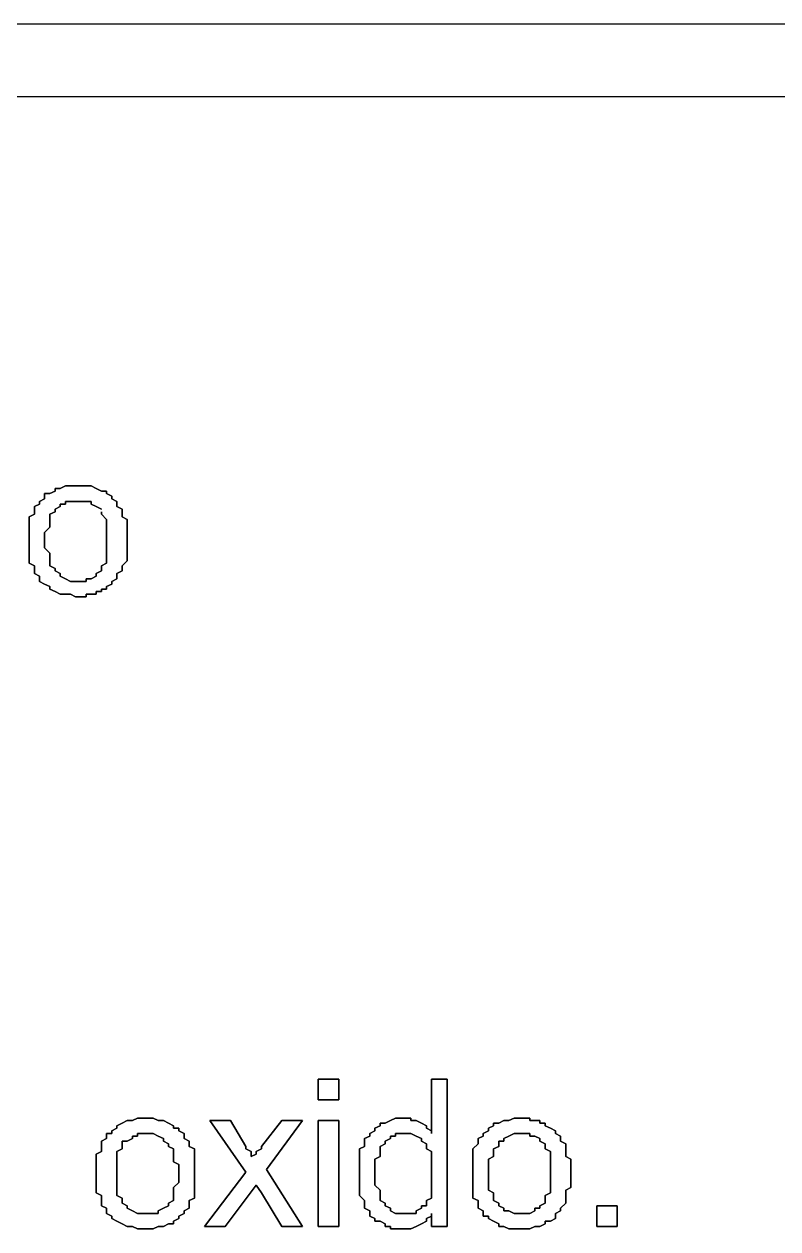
# Model space of a CAD drawing. Header units: metres. Extents: x 2.9 to 42.8, y 1.7 to 28.7.
# Drawn here: x 40.15 to 40.665, y 26.876 to 27.7 of the extents above; entities that cross this region are included whole.
import ezdxf

# ---------------------------------------------------------------- set-up
doc = ezdxf.new("R2010")
doc.units = ezdxf.units.M
doc.layers.add('GRIS', color=8, linetype='Continuous')
doc.layers.add('NEGRO', color=7, linetype='Continuous')

msp = doc.modelspace()

# ---------------------------------------------------------------- linework, layer by layer
at = {"layer": 'GRIS', "lineweight": -3}
for points in [[(40.1708, 27.3808), (40.1673, 27.3791), (40.1708, 27.3808)], [(40.1743, 27.3826), (40.1708, 27.3826), (40.1743, 27.3826)], [(40.1708, 27.3826), (40.1708, 27.3808), (40.1708, 27.3826)], [(40.1779, 27.3844), (40.1743, 27.3826), (40.1779, 27.3844)], [(40.1814, 27.3844), (40.1779, 27.3844), (40.1814, 27.3844)], [(40.1849, 27.3844), (40.1814, 27.3844), (40.1849, 27.3844)], [(40.1884, 27.3844), (40.1849, 27.3844), (40.1884, 27.3844)], [(40.192, 27.3844), (40.1884, 27.3844), (40.192, 27.3844)], [(40.1955, 27.3844), (40.192, 27.3844), (40.1955, 27.3844)], [(40.199, 27.3826), (40.1955, 27.3844), (40.199, 27.3826)], [(40.2026, 27.3808), (40.199, 27.3826), (40.2026, 27.3808)], [(40.2061, 27.3808), (40.2026, 27.3808), (40.2061, 27.3808)], [(40.2061, 27.3791), (40.2061, 27.3808), (40.2061, 27.3791)], [(40.1602, 27.372), (40.1567, 27.3703), (40.1602, 27.372)], [(40.1637, 27.3756), (40.1602, 27.3738), (40.1637, 27.3756)], [(40.1602, 27.3738), (40.1602, 27.372), (40.1602, 27.3738)], [(40.1673, 27.3791), (40.1637, 27.3791), (40.1673, 27.3791)], [(40.1637, 27.3791), (40.1637, 27.3773), (40.1637, 27.3791)], [(40.1637, 27.3773), (40.1637, 27.3756), (40.1637, 27.3773)], [(40.1743, 27.3703), (40.1743, 27.372), (40.1743, 27.3703)], [(40.1743, 27.372), (40.1779, 27.372), (40.1743, 27.372)], [(40.1779, 27.372), (40.1779, 27.3738), (40.1779, 27.372)], [(40.1779, 27.3738), (40.1814, 27.3738), (40.1779, 27.3738)], [(40.1814, 27.3738), (40.1849, 27.3738), (40.1814, 27.3738)], [(40.1849, 27.3738), (40.1884, 27.3738), (40.1849, 27.3738)], [(40.1884, 27.3738), (40.192, 27.3738), (40.1884, 27.3738)], [(40.192, 27.3738), (40.1955, 27.3738), (40.192, 27.3738)], [(40.1955, 27.3738), (40.1955, 27.372), (40.1955, 27.3738)], [(40.1955, 27.372), (40.199, 27.3703), (40.1955, 27.372)], [(40.2096, 27.3773), (40.2061, 27.3791), (40.2096, 27.3773)], [(40.2096, 27.3756), (40.2096, 27.3773), (40.2096, 27.3756)], [(40.2131, 27.3738), (40.2096, 27.3756), (40.2131, 27.3738)], [(40.2131, 27.372), (40.2131, 27.3738), (40.2131, 27.372)], [(40.2131, 27.3703), (40.2131, 27.372), (40.2131, 27.3703)], [(40.1567, 27.365), (40.1532, 27.3632), (40.1567, 27.365)], [(40.1567, 27.3703), (40.1567, 27.3685), (40.1567, 27.3703)], [(40.1567, 27.3685), (40.1567, 27.3667), (40.1567, 27.3685)], [(40.1567, 27.3667), (40.1567, 27.365), (40.1567, 27.3667)], [(40.1673, 27.365), (40.1708, 27.3667), (40.1673, 27.365)], [(40.1673, 27.3632), (40.1673, 27.365), (40.1673, 27.3632)], [(40.1708, 27.3685), (40.1743, 27.3703), (40.1708, 27.3685)], [(40.1708, 27.3667), (40.1708, 27.3685), (40.1708, 27.3667)], [(40.199, 27.3703), (40.2026, 27.3685), (40.199, 27.3703)], [(40.2026, 27.3667), (40.2026, 27.365), (40.2026, 27.3667)], [(40.2026, 27.365), (40.2061, 27.3614), (40.2026, 27.365)], [(40.2167, 27.3685), (40.2131, 27.3703), (40.2167, 27.3685)], [(40.2167, 27.3667), (40.2167, 27.3685), (40.2167, 27.3667)], [(40.2167, 27.3632), (40.2167, 27.3667), (40.2167, 27.3632)], [(40.1532, 27.3632), (40.1532, 27.3597), (40.1532, 27.3632)], [(40.1532, 27.3597), (40.1532, 27.3579), (40.1532, 27.3597)], [(40.1532, 27.3579), (40.1532, 27.3544), (40.1532, 27.3579)], [(40.1637, 27.3526), (40.1673, 27.3562), (40.1637, 27.3526)], [(40.1673, 27.3614), (40.1673, 27.3632), (40.1673, 27.3614)], [(40.1673, 27.3579), (40.1673, 27.3614), (40.1673, 27.3579)], [(40.1673, 27.3562), (40.1673, 27.3579), (40.1673, 27.3562)], [(40.2061, 27.3614), (40.2061, 27.3597), (40.2061, 27.3614)], [(40.2061, 27.3597), (40.2061, 27.3579), (40.2061, 27.3597)], [(40.2061, 27.3579), (40.2061, 27.3562), (40.2061, 27.3579)], [(40.2061, 27.3562), (40.2061, 27.3526), (40.2061, 27.3562)], [(40.2202, 27.3614), (40.2167, 27.3632), (40.2202, 27.3614)], [(40.2202, 27.3597), (40.2202, 27.3614), (40.2202, 27.3597)], [(40.2202, 27.3562), (40.2202, 27.3597), (40.2202, 27.3562)], [(40.2202, 27.3544), (40.2202, 27.3562), (40.2202, 27.3544)], [(40.1532, 27.3544), (40.1532, 27.3526), (40.1532, 27.3544)], [(40.1532, 27.3526), (40.1532, 27.3491), (40.1532, 27.3526)], [(40.1532, 27.3491), (40.1532, 27.3473), (40.1532, 27.3491)], [(40.1532, 27.3473), (40.1532, 27.3438), (40.1532, 27.3473)], [(40.1637, 27.3509), (40.1637, 27.3526), (40.1637, 27.3509)], [(40.1637, 27.3473), (40.1637, 27.3509), (40.1637, 27.3473)], [(40.1637, 27.3438), (40.1637, 27.3473), (40.1637, 27.3438)], [(40.2061, 27.3526), (40.2061, 27.3509), (40.2061, 27.3526)], [(40.2061, 27.3509), (40.2061, 27.3473), (40.2061, 27.3509)], [(40.2061, 27.3473), (40.2061, 27.3456), (40.2061, 27.3473)], [(40.2202, 27.3526), (40.2202, 27.3544), (40.2202, 27.3526)], [(40.2202, 27.3491), (40.2202, 27.3526), (40.2202, 27.3491)], [(40.2202, 27.3473), (40.2202, 27.3491), (40.2202, 27.3473)], [(40.2202, 27.3456), (40.2202, 27.3473), (40.2202, 27.3456)], [(40.1532, 27.3438), (40.1532, 27.342), (40.1532, 27.3438)], [(40.1532, 27.342), (40.1532, 27.3385), (40.1532, 27.342)], [(40.1637, 27.342), (40.1637, 27.3438), (40.1637, 27.342)], [(40.1673, 27.3385), (40.1637, 27.342), (40.1673, 27.3385)], [(40.2061, 27.3456), (40.2061, 27.3438), (40.2061, 27.3456)], [(40.2061, 27.3438), (40.2061, 27.3403), (40.2061, 27.3438)], [(40.2061, 27.3403), (40.2061, 27.3385), (40.2061, 27.3403)], [(40.2202, 27.342), (40.2202, 27.3456), (40.2202, 27.342)], [(40.2202, 27.3403), (40.2202, 27.342), (40.2202, 27.3403)], [(40.2202, 27.3368), (40.2202, 27.3403), (40.2202, 27.3368)], [(40.1532, 27.3385), (40.1532, 27.3368), (40.1532, 27.3385)], [(40.1532, 27.3368), (40.1532, 27.335), (40.1532, 27.3368)], [(40.1532, 27.335), (40.1532, 27.3315), (40.1532, 27.335)], [(40.1532, 27.3315), (40.1567, 27.3297), (40.1532, 27.3315)], [(40.1673, 27.3368), (40.1673, 27.3385), (40.1673, 27.3368)], [(40.1673, 27.3332), (40.1673, 27.3368), (40.1673, 27.3332)], [(40.1673, 27.3315), (40.1673, 27.3332), (40.1673, 27.3315)], [(40.1673, 27.3297), (40.1673, 27.3315), (40.1673, 27.3297)], [(40.2061, 27.3315), (40.2026, 27.3297), (40.2061, 27.3315)], [(40.2061, 27.3385), (40.2061, 27.335), (40.2061, 27.3385)], [(40.2061, 27.335), (40.2061, 27.3332), (40.2061, 27.335)], [(40.2061, 27.3332), (40.2061, 27.3315), (40.2061, 27.3332)], [(40.2167, 27.3297), (40.2202, 27.3332), (40.2167, 27.3297)], [(40.2202, 27.335), (40.2202, 27.3368), (40.2202, 27.335)], [(40.2202, 27.3332), (40.2202, 27.335), (40.2202, 27.3332)], [(40.1567, 27.3297), (40.1567, 27.3279), (40.1567, 27.3297)], [(40.1567, 27.3279), (40.1567, 27.3262), (40.1567, 27.3279)], [(40.1567, 27.3262), (40.1567, 27.3244), (40.1567, 27.3262)], [(40.1567, 27.3244), (40.1602, 27.3226), (40.1567, 27.3244)], [(40.1602, 27.3226), (40.1602, 27.3209), (40.1602, 27.3226)], [(40.1708, 27.3279), (40.1673, 27.3297), (40.1708, 27.3279)], [(40.1708, 27.3262), (40.1708, 27.3279), (40.1708, 27.3262)], [(40.1743, 27.3244), (40.1708, 27.3262), (40.1743, 27.3244)], [(40.1743, 27.3226), (40.1743, 27.3244), (40.1743, 27.3226)], [(40.1779, 27.3209), (40.1743, 27.3226), (40.1779, 27.3209)], [(40.199, 27.3226), (40.1955, 27.3209), (40.199, 27.3226)], [(40.2026, 27.3262), (40.199, 27.3244), (40.2026, 27.3262)], [(40.199, 27.3244), (40.199, 27.3226), (40.199, 27.3244)], [(40.2026, 27.3297), (40.2026, 27.3279), (40.2026, 27.3297)], [(40.2026, 27.3279), (40.2026, 27.3262), (40.2026, 27.3279)], [(40.2131, 27.3244), (40.2167, 27.3262), (40.2131, 27.3244)], [(40.2131, 27.3226), (40.2131, 27.3244), (40.2131, 27.3226)], [(40.2131, 27.3209), (40.2131, 27.3226), (40.2131, 27.3209)], [(40.2167, 27.3279), (40.2167, 27.3297), (40.2167, 27.3279)], [(40.2167, 27.3262), (40.2167, 27.3279), (40.2167, 27.3262)], [(40.1602, 27.3209), (40.1602, 27.3191), (40.1602, 27.3209)], [(40.1602, 27.3191), (40.1637, 27.3173), (40.1602, 27.3191)], [(40.1637, 27.3173), (40.1673, 27.3156), (40.1637, 27.3173)], [(40.1673, 27.3156), (40.1673, 27.3138), (40.1673, 27.3156)], [(40.1814, 27.3191), (40.1779, 27.3209), (40.1814, 27.3191)], [(40.1849, 27.3191), (40.1814, 27.3191), (40.1849, 27.3191)], [(40.1884, 27.3191), (40.1849, 27.3191), (40.1884, 27.3191)], [(40.192, 27.3191), (40.1884, 27.3191), (40.192, 27.3191)], [(40.1955, 27.3209), (40.192, 27.3209), (40.1955, 27.3209)], [(40.192, 27.3209), (40.192, 27.3191), (40.192, 27.3209)], [(40.2061, 27.3156), (40.2096, 27.3173), (40.2061, 27.3156)], [(40.2061, 27.3138), (40.2061, 27.3156), (40.2061, 27.3138)], [(40.2096, 27.3191), (40.2131, 27.3209), (40.2096, 27.3191)], [(40.2096, 27.3173), (40.2096, 27.3191), (40.2096, 27.3173)], [(40.1673, 27.3138), (40.1708, 27.3121), (40.1673, 27.3138)], [(40.1708, 27.3121), (40.1743, 27.3103), (40.1708, 27.3121)], [(40.1743, 27.3103), (40.1779, 27.3103), (40.1743, 27.3103)], [(40.1779, 27.3103), (40.1814, 27.3103), (40.1779, 27.3103)], [(40.1814, 27.3103), (40.1849, 27.3085), (40.1814, 27.3103)], [(40.1849, 27.3085), (40.1884, 27.3085), (40.1849, 27.3085)], [(40.1884, 27.3085), (40.192, 27.3085), (40.1884, 27.3085)], [(40.192, 27.3085), (40.192, 27.3103), (40.192, 27.3085)], [(40.192, 27.3103), (40.1955, 27.3103), (40.192, 27.3103)], [(40.1955, 27.3103), (40.199, 27.3103), (40.1955, 27.3103)], [(40.199, 27.3103), (40.199, 27.3121), (40.199, 27.3103)], [(40.199, 27.3121), (40.2026, 27.3121), (40.199, 27.3121)], [(40.2026, 27.3121), (40.2026, 27.3138), (40.2026, 27.3121)], [(40.2026, 27.3138), (40.2061, 27.3138), (40.2026, 27.3138)], [(40.3648, 26.9787), (40.3507, 26.9787), (40.3648, 26.9787)], [(40.3507, 26.9787), (40.3507, 26.9646), (40.3507, 26.9787)], [(40.3648, 26.9646), (40.3648, 26.9787), (40.3648, 26.9646)], [(40.4389, 26.9787), (40.4283, 26.9787), (40.4389, 26.9787)], [(40.4283, 26.9787), (40.4283, 26.9416), (40.4283, 26.9787)], [(40.4389, 26.8781), (40.4389, 26.9787), (40.4389, 26.8781)], [(40.3507, 26.9646), (40.3648, 26.9646), (40.3507, 26.9646)], [(40.2273, 26.9522), (40.2237, 26.9505), (40.2273, 26.9522)], [(40.2308, 26.9522), (40.2273, 26.9522), (40.2308, 26.9522)], [(40.2343, 26.9522), (40.2308, 26.9522), (40.2343, 26.9522)], [(40.2378, 26.9522), (40.2343, 26.9522), (40.2378, 26.9522)], [(40.2414, 26.9505), (40.2378, 26.9522), (40.2414, 26.9505)], [(40.4036, 26.9522), (40.4001, 26.9505), (40.4036, 26.9522)], [(40.4072, 26.9522), (40.4036, 26.9522), (40.4072, 26.9522)], [(40.4107, 26.9522), (40.4072, 26.9522), (40.4107, 26.9522)], [(40.4142, 26.9522), (40.4107, 26.9522), (40.4142, 26.9522)], [(40.4142, 26.9505), (40.4142, 26.9522), (40.4142, 26.9505)], [(40.4848, 26.9522), (40.4812, 26.9505), (40.4848, 26.9522)], [(40.4883, 26.9522), (40.4848, 26.9522), (40.4883, 26.9522)], [(40.4918, 26.9522), (40.4883, 26.9522), (40.4918, 26.9522)], [(40.4954, 26.9522), (40.4918, 26.9522), (40.4954, 26.9522)], [(40.4954, 26.9505), (40.4954, 26.9522), (40.4954, 26.9505)], [(40.2131, 26.9452), (40.2096, 26.9434), (40.2131, 26.9452)], [(40.2096, 26.9434), (40.2096, 26.9416), (40.2096, 26.9434)], [(40.2167, 26.9487), (40.2131, 26.9469), (40.2167, 26.9487)], [(40.2131, 26.9469), (40.2131, 26.9452), (40.2131, 26.9469)], [(40.2202, 26.9505), (40.2167, 26.9487), (40.2202, 26.9505)], [(40.2237, 26.9505), (40.2202, 26.9505), (40.2237, 26.9505)], [(40.2449, 26.9505), (40.2414, 26.9505), (40.2449, 26.9505)], [(40.2484, 26.9487), (40.2449, 26.9505), (40.2484, 26.9487)], [(40.2519, 26.9469), (40.2484, 26.9487), (40.2519, 26.9469)], [(40.2519, 26.9452), (40.2519, 26.9469), (40.2519, 26.9452)], [(40.2555, 26.9452), (40.2519, 26.9452), (40.2555, 26.9452)], [(40.2555, 26.9434), (40.2555, 26.9452), (40.2555, 26.9434)], [(40.259, 26.9416), (40.2555, 26.9434), (40.259, 26.9416)], [(40.2907, 26.9505), (40.2766, 26.9505), (40.2907, 26.9505)], [(40.2766, 26.9505), (40.3013, 26.9152), (40.2766, 26.9505)], [(40.3013, 26.9328), (40.2907, 26.9505), (40.3013, 26.9328)], [(40.326, 26.9505), (40.3119, 26.9328), (40.326, 26.9505)], [(40.3154, 26.9169), (40.3401, 26.9505), (40.3154, 26.9169)], [(40.3401, 26.9505), (40.326, 26.9505), (40.3401, 26.9505)], [(40.3648, 26.9505), (40.3507, 26.9505), (40.3648, 26.9505)], [(40.3507, 26.9505), (40.3507, 26.8781), (40.3507, 26.9505)], [(40.3648, 26.8781), (40.3648, 26.9505), (40.3648, 26.8781)], [(40.3895, 26.9434), (40.386, 26.9416), (40.3895, 26.9434)], [(40.3931, 26.9469), (40.3895, 26.9452), (40.3931, 26.9469)], [(40.3895, 26.9452), (40.3895, 26.9434), (40.3895, 26.9452)], [(40.3966, 26.9487), (40.3931, 26.9487), (40.3966, 26.9487)], [(40.3931, 26.9487), (40.3931, 26.9469), (40.3931, 26.9487)], [(40.4001, 26.9505), (40.3966, 26.9487), (40.4001, 26.9505)], [(40.4178, 26.9505), (40.4142, 26.9505), (40.4178, 26.9505)], [(40.4213, 26.9487), (40.4178, 26.9505), (40.4213, 26.9487)], [(40.4248, 26.9469), (40.4213, 26.9487), (40.4248, 26.9469)], [(40.4248, 26.9452), (40.4248, 26.9469), (40.4248, 26.9452)], [(40.4283, 26.9434), (40.4248, 26.9452), (40.4283, 26.9434)], [(40.4283, 26.9416), (40.4283, 26.9434), (40.4283, 26.9416)], [(40.4671, 26.9434), (40.4636, 26.9416), (40.4671, 26.9434)], [(40.4707, 26.9469), (40.4671, 26.9452), (40.4707, 26.9469)], [(40.4671, 26.9452), (40.4671, 26.9434), (40.4671, 26.9452)], [(40.4742, 26.9487), (40.4707, 26.9487), (40.4742, 26.9487)], [(40.4707, 26.9487), (40.4707, 26.9469), (40.4707, 26.9487)], [(40.4777, 26.9505), (40.4742, 26.9487), (40.4777, 26.9505)], [(40.4812, 26.9505), (40.4777, 26.9505), (40.4812, 26.9505)], [(40.4989, 26.9505), (40.4954, 26.9505), (40.4989, 26.9505)], [(40.5024, 26.9505), (40.4989, 26.9505), (40.5024, 26.9505)], [(40.5024, 26.9487), (40.5024, 26.9505), (40.5024, 26.9487)], [(40.5059, 26.9487), (40.5024, 26.9487), (40.5059, 26.9487)], [(40.5059, 26.9469), (40.5059, 26.9487), (40.5059, 26.9469)], [(40.5095, 26.9452), (40.5059, 26.9469), (40.5095, 26.9452)], [(40.513, 26.9434), (40.5095, 26.9452), (40.513, 26.9434)], [(40.513, 26.9416), (40.513, 26.9434), (40.513, 26.9416)], [(40.2061, 26.9381), (40.2026, 26.9363), (40.2061, 26.9381)], [(40.2026, 26.9363), (40.2026, 26.9346), (40.2026, 26.9363)], [(40.2096, 26.9416), (40.2061, 26.9416), (40.2096, 26.9416)], [(40.2061, 26.9416), (40.2061, 26.9399), (40.2061, 26.9416)], [(40.2061, 26.9399), (40.2061, 26.9381), (40.2061, 26.9399)], [(40.2167, 26.9346), (40.2167, 26.9363), (40.2167, 26.9346)], [(40.2167, 26.9363), (40.2202, 26.9363), (40.2167, 26.9363)], [(40.2202, 26.9363), (40.2237, 26.9381), (40.2202, 26.9363)], [(40.2237, 26.9381), (40.2237, 26.9399), (40.2237, 26.9381)], [(40.2237, 26.9399), (40.2273, 26.9399), (40.2237, 26.9399)], [(40.2273, 26.9399), (40.2273, 26.9416), (40.2273, 26.9399)], [(40.2273, 26.9416), (40.2308, 26.9416), (40.2273, 26.9416)], [(40.2308, 26.9416), (40.2343, 26.9416), (40.2308, 26.9416)], [(40.2343, 26.9416), (40.2378, 26.9416), (40.2343, 26.9416)], [(40.2378, 26.9416), (40.2414, 26.9399), (40.2378, 26.9416)], [(40.2414, 26.9399), (40.2449, 26.9381), (40.2414, 26.9399)], [(40.2449, 26.9381), (40.2449, 26.9363), (40.2449, 26.9381)], [(40.2449, 26.9363), (40.2484, 26.9346), (40.2449, 26.9363)], [(40.259, 26.9399), (40.259, 26.9416), (40.259, 26.9399)], [(40.259, 26.9381), (40.259, 26.9399), (40.259, 26.9381)], [(40.2625, 26.9363), (40.259, 26.9381), (40.2625, 26.9363)], [(40.2625, 26.9346), (40.2625, 26.9363), (40.2625, 26.9346)], [(40.386, 26.9399), (40.3825, 26.9381), (40.386, 26.9399)], [(40.3825, 26.9381), (40.3825, 26.9363), (40.3825, 26.9381)], [(40.3825, 26.9363), (40.3825, 26.9346), (40.3825, 26.9363)], [(40.386, 26.9416), (40.386, 26.9399), (40.386, 26.9416)], [(40.3966, 26.9363), (40.4001, 26.9381), (40.3966, 26.9363)], [(40.3966, 26.9346), (40.3966, 26.9363), (40.3966, 26.9346)], [(40.4001, 26.9381), (40.4001, 26.9399), (40.4001, 26.9381)], [(40.4001, 26.9399), (40.4036, 26.9399), (40.4001, 26.9399)], [(40.4036, 26.9399), (40.4036, 26.9416), (40.4036, 26.9399)], [(40.4036, 26.9416), (40.4072, 26.9416), (40.4036, 26.9416)], [(40.4072, 26.9416), (40.4107, 26.9416), (40.4072, 26.9416)], [(40.4107, 26.9416), (40.4142, 26.9416), (40.4107, 26.9416)], [(40.4142, 26.9416), (40.4178, 26.9399), (40.4142, 26.9416)], [(40.4178, 26.9399), (40.4213, 26.9381), (40.4178, 26.9399)], [(40.4213, 26.9381), (40.4213, 26.9363), (40.4213, 26.9381)], [(40.4213, 26.9363), (40.4248, 26.9346), (40.4213, 26.9363)], [(40.4636, 26.9399), (40.4601, 26.9381), (40.4636, 26.9399)], [(40.4601, 26.9381), (40.4601, 26.9363), (40.4601, 26.9381)], [(40.4601, 26.9363), (40.4601, 26.9346), (40.4601, 26.9363)], [(40.4636, 26.9416), (40.4636, 26.9399), (40.4636, 26.9416)], [(40.4742, 26.9346), (40.4742, 26.9363), (40.4742, 26.9346)], [(40.4742, 26.9363), (40.4777, 26.9363), (40.4742, 26.9363)], [(40.4777, 26.9381), (40.4812, 26.9399), (40.4777, 26.9381)], [(40.4777, 26.9363), (40.4777, 26.9381), (40.4777, 26.9363)], [(40.4812, 26.9399), (40.4848, 26.9416), (40.4812, 26.9399)], [(40.4848, 26.9416), (40.4883, 26.9416), (40.4848, 26.9416)], [(40.4883, 26.9416), (40.4918, 26.9416), (40.4883, 26.9416)], [(40.4918, 26.9416), (40.4954, 26.9416), (40.4918, 26.9416)], [(40.4954, 26.9416), (40.4954, 26.9399), (40.4954, 26.9416)], [(40.4954, 26.9399), (40.4989, 26.9399), (40.4954, 26.9399)], [(40.4989, 26.9399), (40.5024, 26.9381), (40.4989, 26.9399)], [(40.5024, 26.9381), (40.5024, 26.9363), (40.5024, 26.9381)], [(40.5024, 26.9363), (40.5059, 26.9346), (40.5024, 26.9363)], [(40.5165, 26.9399), (40.513, 26.9416), (40.5165, 26.9399)], [(40.5165, 26.9381), (40.5165, 26.9399), (40.5165, 26.9381)], [(40.5165, 26.9363), (40.5165, 26.9381), (40.5165, 26.9363)], [(40.5201, 26.9346), (40.5165, 26.9363), (40.5201, 26.9346)], [(40.2026, 26.9293), (40.199, 26.9275), (40.2026, 26.9293)], [(40.199, 26.9275), (40.199, 26.924), (40.199, 26.9275)], [(40.2026, 26.9346), (40.2026, 26.9311), (40.2026, 26.9346)], [(40.2026, 26.9311), (40.2026, 26.9293), (40.2026, 26.9311)], [(40.2131, 26.9293), (40.2167, 26.9311), (40.2131, 26.9293)], [(40.2131, 26.9275), (40.2131, 26.9293), (40.2131, 26.9275)], [(40.2131, 26.9258), (40.2131, 26.9275), (40.2131, 26.9258)], [(40.2167, 26.9328), (40.2167, 26.9346), (40.2167, 26.9328)], [(40.2167, 26.9311), (40.2167, 26.9328), (40.2167, 26.9311)], [(40.2484, 26.9346), (40.2484, 26.9328), (40.2484, 26.9346)], [(40.2484, 26.9328), (40.2519, 26.9311), (40.2484, 26.9328)], [(40.2519, 26.9311), (40.2519, 26.9293), (40.2519, 26.9311)], [(40.2519, 26.9293), (40.2519, 26.9275), (40.2519, 26.9293)], [(40.2519, 26.9275), (40.2519, 26.9258), (40.2519, 26.9275)], [(40.2625, 26.9328), (40.2625, 26.9346), (40.2625, 26.9328)], [(40.2661, 26.9311), (40.2625, 26.9328), (40.2661, 26.9311)], [(40.2661, 26.9293), (40.2661, 26.9311), (40.2661, 26.9293)], [(40.2661, 26.9258), (40.2661, 26.9293), (40.2661, 26.9258)], [(40.3013, 26.9311), (40.3013, 26.9328), (40.3013, 26.9311)], [(40.3049, 26.9293), (40.3013, 26.9311), (40.3049, 26.9293)], [(40.3049, 26.9275), (40.3049, 26.9293), (40.3049, 26.9275)], [(40.3084, 26.9275), (40.3049, 26.9258), (40.3084, 26.9275)], [(40.3049, 26.9258), (40.3049, 26.9275), (40.3049, 26.9258)], [(40.3119, 26.9311), (40.3084, 26.9293), (40.3119, 26.9311)], [(40.3084, 26.9293), (40.3084, 26.9275), (40.3084, 26.9293)], [(40.3119, 26.9328), (40.3119, 26.9311), (40.3119, 26.9328)], [(40.3825, 26.9328), (40.3789, 26.9311), (40.3825, 26.9328)], [(40.3789, 26.9311), (40.3789, 26.9293), (40.3789, 26.9311)], [(40.3789, 26.9293), (40.3789, 26.9258), (40.3789, 26.9293)], [(40.3825, 26.9346), (40.3825, 26.9328), (40.3825, 26.9346)], [(40.3931, 26.9328), (40.3966, 26.9346), (40.3931, 26.9328)], [(40.3931, 26.9311), (40.3931, 26.9328), (40.3931, 26.9311)], [(40.3931, 26.9293), (40.3931, 26.9311), (40.3931, 26.9293)], [(40.3931, 26.9275), (40.3931, 26.9293), (40.3931, 26.9275)], [(40.3931, 26.9258), (40.3931, 26.9275), (40.3931, 26.9258)], [(40.4248, 26.9346), (40.4248, 26.9328), (40.4248, 26.9346)], [(40.4248, 26.9328), (40.4248, 26.9311), (40.4248, 26.9328)], [(40.4248, 26.9311), (40.4283, 26.9293), (40.4248, 26.9311)], [(40.4283, 26.9293), (40.4283, 26.9258), (40.4283, 26.9293)], [(40.4601, 26.9346), (40.4566, 26.9311), (40.4601, 26.9346)], [(40.4566, 26.9311), (40.4566, 26.9293), (40.4566, 26.9311)], [(40.4566, 26.9293), (40.4566, 26.9275), (40.4566, 26.9293)], [(40.4566, 26.9275), (40.4566, 26.924), (40.4566, 26.9275)], [(40.4707, 26.9311), (40.4742, 26.9328), (40.4707, 26.9311)], [(40.4707, 26.9293), (40.4707, 26.9311), (40.4707, 26.9293)], [(40.4707, 26.9275), (40.4707, 26.9293), (40.4707, 26.9275)], [(40.4707, 26.9258), (40.4707, 26.9275), (40.4707, 26.9258)], [(40.4742, 26.9328), (40.4742, 26.9346), (40.4742, 26.9328)], [(40.5059, 26.9346), (40.5059, 26.9328), (40.5059, 26.9346)], [(40.5059, 26.9328), (40.5059, 26.9311), (40.5059, 26.9328)], [(40.5059, 26.9311), (40.5095, 26.9293), (40.5059, 26.9311)], [(40.5095, 26.9293), (40.5095, 26.9275), (40.5095, 26.9293)], [(40.5095, 26.9275), (40.5095, 26.9258), (40.5095, 26.9275)], [(40.5201, 26.9328), (40.5201, 26.9346), (40.5201, 26.9328)], [(40.5201, 26.9311), (40.5201, 26.9328), (40.5201, 26.9311)], [(40.5201, 26.9293), (40.5201, 26.9311), (40.5201, 26.9293)], [(40.5201, 26.9258), (40.5201, 26.9293), (40.5201, 26.9258)], [(40.199, 26.924), (40.199, 26.9222), (40.199, 26.924)], [(40.199, 26.9222), (40.199, 26.9205), (40.199, 26.9222)], [(40.199, 26.9205), (40.199, 26.9169), (40.199, 26.9205)], [(40.2131, 26.924), (40.2131, 26.9258), (40.2131, 26.924)], [(40.2131, 26.9205), (40.2131, 26.924), (40.2131, 26.9205)], [(40.2131, 26.9187), (40.2131, 26.9205), (40.2131, 26.9187)], [(40.2131, 26.9152), (40.2131, 26.9187), (40.2131, 26.9152)], [(40.2519, 26.9258), (40.2519, 26.9222), (40.2519, 26.9258)], [(40.2519, 26.9222), (40.2555, 26.9205), (40.2519, 26.9222)], [(40.2555, 26.9205), (40.2555, 26.9169), (40.2555, 26.9205)], [(40.2661, 26.924), (40.2661, 26.9258), (40.2661, 26.924)], [(40.2661, 26.9222), (40.2661, 26.924), (40.2661, 26.9222)], [(40.2661, 26.9187), (40.2661, 26.9222), (40.2661, 26.9187)], [(40.2661, 26.9169), (40.2661, 26.9187), (40.2661, 26.9169)], [(40.3789, 26.9258), (40.3789, 26.924), (40.3789, 26.9258)], [(40.3789, 26.924), (40.3789, 26.9222), (40.3789, 26.924)], [(40.3789, 26.9222), (40.3789, 26.9187), (40.3789, 26.9222)], [(40.3789, 26.9187), (40.3789, 26.9169), (40.3789, 26.9187)], [(40.3895, 26.924), (40.3931, 26.9258), (40.3895, 26.924)], [(40.3895, 26.9205), (40.3895, 26.924), (40.3895, 26.9205)], [(40.3895, 26.9187), (40.3895, 26.9205), (40.3895, 26.9187)], [(40.3895, 26.9152), (40.3895, 26.9187), (40.3895, 26.9152)], [(40.4283, 26.9258), (40.4283, 26.924), (40.4283, 26.9258)], [(40.4283, 26.924), (40.4283, 26.9222), (40.4283, 26.924)], [(40.4283, 26.9222), (40.4283, 26.9187), (40.4283, 26.9222)], [(40.4283, 26.9187), (40.4283, 26.9152), (40.4283, 26.9187)], [(40.4566, 26.924), (40.4566, 26.9222), (40.4566, 26.924)], [(40.4566, 26.9222), (40.4566, 26.9205), (40.4566, 26.9222)], [(40.4566, 26.9205), (40.4566, 26.9169), (40.4566, 26.9205)], [(40.4671, 26.924), (40.4707, 26.9258), (40.4671, 26.924)], [(40.4671, 26.9205), (40.4671, 26.924), (40.4671, 26.9205)], [(40.4671, 26.9187), (40.4671, 26.9205), (40.4671, 26.9187)], [(40.4671, 26.9152), (40.4671, 26.9187), (40.4671, 26.9152)], [(40.5095, 26.9258), (40.5095, 26.9222), (40.5095, 26.9258)], [(40.5095, 26.9222), (40.5095, 26.9205), (40.5095, 26.9222)], [(40.5095, 26.9205), (40.5095, 26.9169), (40.5095, 26.9205)], [(40.5236, 26.924), (40.5201, 26.9258), (40.5236, 26.924)], [(40.5236, 26.9222), (40.5236, 26.924), (40.5236, 26.9222)], [(40.5236, 26.9187), (40.5236, 26.9222), (40.5236, 26.9187)], [(40.5236, 26.9169), (40.5236, 26.9187), (40.5236, 26.9169)], [(40.199, 26.9169), (40.199, 26.9134), (40.199, 26.9169)], [(40.199, 26.9134), (40.199, 26.9117), (40.199, 26.9134)], [(40.199, 26.9117), (40.199, 26.9099), (40.199, 26.9117)], [(40.2131, 26.9134), (40.2131, 26.9152), (40.2131, 26.9134)], [(40.2131, 26.9117), (40.2131, 26.9134), (40.2131, 26.9117)], [(40.2131, 26.9081), (40.2131, 26.9117), (40.2131, 26.9081)], [(40.2555, 26.9169), (40.2555, 26.9152), (40.2555, 26.9169)], [(40.2555, 26.9152), (40.2555, 26.9134), (40.2555, 26.9152)], [(40.2555, 26.9134), (40.2555, 26.9099), (40.2555, 26.9134)], [(40.2661, 26.9152), (40.2661, 26.9169), (40.2661, 26.9152)], [(40.2661, 26.9117), (40.2661, 26.9152), (40.2661, 26.9117)], [(40.2661, 26.9099), (40.2661, 26.9117), (40.2661, 26.9099)], [(40.3013, 26.9152), (40.2731, 26.8781), (40.3013, 26.9152)], [(40.3401, 26.8781), (40.3154, 26.9169), (40.3401, 26.8781)], [(40.3789, 26.9169), (40.3789, 26.9134), (40.3789, 26.9169)], [(40.3789, 26.9134), (40.3789, 26.9099), (40.3789, 26.9134)], [(40.3895, 26.9134), (40.3895, 26.9152), (40.3895, 26.9134)], [(40.3895, 26.9117), (40.3895, 26.9134), (40.3895, 26.9117)], [(40.3895, 26.9081), (40.3895, 26.9117), (40.3895, 26.9081)], [(40.4283, 26.9152), (40.4283, 26.9134), (40.4283, 26.9152)], [(40.4283, 26.9134), (40.4283, 26.9099), (40.4283, 26.9134)], [(40.4566, 26.9169), (40.4566, 26.9134), (40.4566, 26.9169)], [(40.4566, 26.9134), (40.4566, 26.9117), (40.4566, 26.9134)], [(40.4566, 26.9117), (40.4566, 26.9099), (40.4566, 26.9117)], [(40.4671, 26.9134), (40.4671, 26.9152), (40.4671, 26.9134)], [(40.4671, 26.9117), (40.4671, 26.9134), (40.4671, 26.9117)], [(40.4671, 26.9081), (40.4671, 26.9117), (40.4671, 26.9081)], [(40.5095, 26.9169), (40.5095, 26.9152), (40.5095, 26.9169)], [(40.5095, 26.9152), (40.5095, 26.9134), (40.5095, 26.9152)], [(40.5095, 26.9134), (40.5095, 26.9099), (40.5095, 26.9134)], [(40.5236, 26.9152), (40.5236, 26.9169), (40.5236, 26.9152)], [(40.5236, 26.9117), (40.5236, 26.9152), (40.5236, 26.9117)], [(40.5236, 26.9099), (40.5236, 26.9117), (40.5236, 26.9099)], [(40.199, 26.9099), (40.199, 26.9064), (40.199, 26.9099)], [(40.199, 26.9064), (40.199, 26.9046), (40.199, 26.9064)], [(40.199, 26.9046), (40.199, 26.9011), (40.199, 26.9046)], [(40.2131, 26.9064), (40.2131, 26.9081), (40.2131, 26.9064)], [(40.2131, 26.9028), (40.2131, 26.9064), (40.2131, 26.9028)], [(40.2131, 26.9011), (40.2131, 26.9028), (40.2131, 26.9011)], [(40.2555, 26.9081), (40.2519, 26.9046), (40.2555, 26.9081)], [(40.2519, 26.9046), (40.2519, 26.9028), (40.2519, 26.9046)], [(40.2519, 26.9028), (40.2519, 26.9011), (40.2519, 26.9028)], [(40.2555, 26.9099), (40.2555, 26.9081), (40.2555, 26.9099)], [(40.2661, 26.9064), (40.2661, 26.9099), (40.2661, 26.9064)], [(40.2661, 26.9046), (40.2661, 26.9064), (40.2661, 26.9046)], [(40.2661, 26.9028), (40.2661, 26.9046), (40.2661, 26.9028)], [(40.2661, 26.8993), (40.2661, 26.9028), (40.2661, 26.8993)], [(40.2872, 26.8781), (40.3084, 26.9064), (40.2872, 26.8781)], [(40.3084, 26.9064), (40.3119, 26.9011), (40.3084, 26.9064)], [(40.3789, 26.9099), (40.3789, 26.9081), (40.3789, 26.9099)], [(40.3789, 26.9081), (40.3789, 26.9064), (40.3789, 26.9081)], [(40.3789, 26.9064), (40.3789, 26.9028), (40.3789, 26.9064)], [(40.3789, 26.9028), (40.3789, 26.9011), (40.3789, 26.9028)], [(40.3895, 26.9064), (40.3895, 26.9081), (40.3895, 26.9064)], [(40.3931, 26.9028), (40.3895, 26.9064), (40.3931, 26.9028)], [(40.3931, 26.9011), (40.3931, 26.9028), (40.3931, 26.9011)], [(40.4283, 26.9099), (40.4283, 26.9081), (40.4283, 26.9099)], [(40.4283, 26.9081), (40.4283, 26.9046), (40.4283, 26.9081)], [(40.4283, 26.9046), (40.4283, 26.9028), (40.4283, 26.9046)], [(40.4283, 26.9028), (40.4283, 26.9011), (40.4283, 26.9028)], [(40.4566, 26.9099), (40.4566, 26.9064), (40.4566, 26.9099)], [(40.4566, 26.9064), (40.4566, 26.9046), (40.4566, 26.9064)], [(40.4566, 26.9046), (40.4566, 26.9011), (40.4566, 26.9046)], [(40.4671, 26.9064), (40.4671, 26.9081), (40.4671, 26.9064)], [(40.4671, 26.9028), (40.4671, 26.9064), (40.4671, 26.9028)], [(40.4707, 26.9011), (40.4671, 26.9028), (40.4707, 26.9011)], [(40.5095, 26.9099), (40.5095, 26.9081), (40.5095, 26.9099)], [(40.5095, 26.9081), (40.5095, 26.9046), (40.5095, 26.9081)], [(40.5095, 26.9046), (40.5095, 26.9028), (40.5095, 26.9046)], [(40.5095, 26.9028), (40.5095, 26.9011), (40.5095, 26.9028)], [(40.5201, 26.9028), (40.5236, 26.9046), (40.5201, 26.9028)], [(40.5201, 26.8993), (40.5201, 26.9028), (40.5201, 26.8993)], [(40.5236, 26.9064), (40.5236, 26.9099), (40.5236, 26.9064)], [(40.5236, 26.9046), (40.5236, 26.9064), (40.5236, 26.9046)], [(40.199, 26.9011), (40.2026, 26.8993), (40.199, 26.9011)], [(40.2026, 26.8993), (40.2026, 26.8975), (40.2026, 26.8993)], [(40.2026, 26.8975), (40.2026, 26.8958), (40.2026, 26.8975)], [(40.2026, 26.8958), (40.2026, 26.8922), (40.2026, 26.8958)], [(40.2131, 26.8993), (40.2131, 26.9011), (40.2131, 26.8993)], [(40.2167, 26.8975), (40.2131, 26.8993), (40.2167, 26.8975)], [(40.2167, 26.8958), (40.2167, 26.8975), (40.2167, 26.8958)], [(40.2167, 26.894), (40.2167, 26.8958), (40.2167, 26.894)], [(40.2202, 26.8922), (40.2167, 26.894), (40.2202, 26.8922)], [(40.2519, 26.8958), (40.2484, 26.894), (40.2519, 26.8958)], [(40.2484, 26.894), (40.2484, 26.8922), (40.2484, 26.894)], [(40.2519, 26.9011), (40.2519, 26.8993), (40.2519, 26.9011)], [(40.2519, 26.8993), (40.2519, 26.8958), (40.2519, 26.8993)], [(40.2625, 26.8958), (40.2661, 26.8975), (40.2625, 26.8958)], [(40.2625, 26.894), (40.2625, 26.8958), (40.2625, 26.894)], [(40.2625, 26.8905), (40.2625, 26.894), (40.2625, 26.8905)], [(40.2661, 26.8975), (40.2661, 26.8993), (40.2661, 26.8975)], [(40.3119, 26.9011), (40.326, 26.8781), (40.3119, 26.9011)], [(40.3789, 26.9011), (40.3789, 26.8993), (40.3789, 26.9011)], [(40.3789, 26.8993), (40.3825, 26.8958), (40.3789, 26.8993)], [(40.3825, 26.8958), (40.3825, 26.894), (40.3825, 26.8958)], [(40.3825, 26.894), (40.3825, 26.8905), (40.3825, 26.894)], [(40.3931, 26.8993), (40.3931, 26.9011), (40.3931, 26.8993)], [(40.3931, 26.8975), (40.3931, 26.8993), (40.3931, 26.8975)], [(40.3931, 26.8958), (40.3931, 26.8975), (40.3931, 26.8958)], [(40.3966, 26.894), (40.3931, 26.8958), (40.3966, 26.894)], [(40.3966, 26.8922), (40.3966, 26.894), (40.3966, 26.8922)], [(40.4283, 26.8975), (40.4248, 26.8958), (40.4283, 26.8975)], [(40.4248, 26.8958), (40.4248, 26.894), (40.4248, 26.8958)], [(40.4248, 26.894), (40.4248, 26.8922), (40.4248, 26.894)], [(40.4283, 26.9011), (40.4283, 26.8975), (40.4283, 26.9011)], [(40.4566, 26.9011), (40.4566, 26.8993), (40.4566, 26.9011)], [(40.4566, 26.8993), (40.4566, 26.8975), (40.4566, 26.8993)], [(40.4566, 26.8975), (40.4601, 26.8958), (40.4566, 26.8975)], [(40.4601, 26.8958), (40.4601, 26.8922), (40.4601, 26.8958)], [(40.4707, 26.8993), (40.4707, 26.9011), (40.4707, 26.8993)], [(40.4707, 26.8975), (40.4707, 26.8993), (40.4707, 26.8975)], [(40.4707, 26.8958), (40.4707, 26.8975), (40.4707, 26.8958)], [(40.4742, 26.894), (40.4707, 26.8958), (40.4742, 26.894)], [(40.4742, 26.8922), (40.4742, 26.894), (40.4742, 26.8922)], [(40.5059, 26.894), (40.5024, 26.8922), (40.5059, 26.894)], [(40.5095, 26.9011), (40.5059, 26.8993), (40.5095, 26.9011)], [(40.5059, 26.8993), (40.5059, 26.8958), (40.5059, 26.8993)], [(40.5059, 26.8958), (40.5059, 26.894), (40.5059, 26.8958)], [(40.5165, 26.8905), (40.5201, 26.894), (40.5165, 26.8905)], [(40.5201, 26.8975), (40.5201, 26.8993), (40.5201, 26.8975)], [(40.5201, 26.8958), (40.5201, 26.8975), (40.5201, 26.8958)], [(40.5201, 26.894), (40.5201, 26.8958), (40.5201, 26.894)], [(40.2026, 26.8922), (40.2061, 26.8905), (40.2026, 26.8922)], [(40.2061, 26.8905), (40.2061, 26.8887), (40.2061, 26.8905)], [(40.2061, 26.8887), (40.2061, 26.887), (40.2061, 26.8887)], [(40.2061, 26.887), (40.2096, 26.8852), (40.2061, 26.887)], [(40.2202, 26.8905), (40.2202, 26.8922), (40.2202, 26.8905)], [(40.2237, 26.8887), (40.2202, 26.8905), (40.2237, 26.8887)], [(40.2273, 26.887), (40.2237, 26.8887), (40.2273, 26.887)], [(40.2308, 26.887), (40.2273, 26.887), (40.2308, 26.887)], [(40.2343, 26.887), (40.2308, 26.887), (40.2343, 26.887)], [(40.2378, 26.887), (40.2343, 26.887), (40.2378, 26.887)], [(40.2414, 26.887), (40.2378, 26.887), (40.2414, 26.887)], [(40.2449, 26.8905), (40.2414, 26.8887), (40.2449, 26.8905)], [(40.2414, 26.8887), (40.2414, 26.887), (40.2414, 26.8887)], [(40.2484, 26.8922), (40.2449, 26.8905), (40.2484, 26.8922)], [(40.2555, 26.8852), (40.259, 26.887), (40.2555, 26.8852)], [(40.259, 26.8887), (40.2625, 26.8905), (40.259, 26.8887)], [(40.259, 26.887), (40.259, 26.8887), (40.259, 26.887)], [(40.3825, 26.8905), (40.386, 26.8887), (40.3825, 26.8905)], [(40.386, 26.8887), (40.386, 26.887), (40.386, 26.8887)], [(40.386, 26.887), (40.386, 26.8852), (40.386, 26.887)], [(40.4001, 26.8905), (40.3966, 26.8922), (40.4001, 26.8905)], [(40.4001, 26.8887), (40.4001, 26.8905), (40.4001, 26.8887)], [(40.4036, 26.887), (40.4001, 26.8887), (40.4036, 26.887)], [(40.4072, 26.887), (40.4036, 26.887), (40.4072, 26.887)], [(40.4107, 26.887), (40.4072, 26.887), (40.4107, 26.887)], [(40.4142, 26.887), (40.4107, 26.887), (40.4142, 26.887)], [(40.4178, 26.887), (40.4142, 26.887), (40.4178, 26.887)], [(40.4213, 26.8905), (40.4178, 26.8887), (40.4213, 26.8905)], [(40.4178, 26.8887), (40.4178, 26.887), (40.4178, 26.8887)], [(40.4248, 26.8922), (40.4213, 26.8922), (40.4248, 26.8922)], [(40.4213, 26.8922), (40.4213, 26.8905), (40.4213, 26.8922)], [(40.4283, 26.8852), (40.4283, 26.887), (40.4283, 26.8852)], [(40.4283, 26.887), (40.4283, 26.8781), (40.4283, 26.887)], [(40.4601, 26.8922), (40.4601, 26.8905), (40.4601, 26.8922)], [(40.4601, 26.8905), (40.4636, 26.8887), (40.4601, 26.8905)], [(40.4636, 26.8887), (40.4636, 26.887), (40.4636, 26.8887)], [(40.4636, 26.887), (40.4636, 26.8852), (40.4636, 26.887)], [(40.4777, 26.8905), (40.4742, 26.8922), (40.4777, 26.8905)], [(40.4777, 26.8887), (40.4777, 26.8905), (40.4777, 26.8887)], [(40.4812, 26.8887), (40.4777, 26.8887), (40.4812, 26.8887)], [(40.4848, 26.887), (40.4812, 26.8887), (40.4848, 26.887)], [(40.4883, 26.887), (40.4848, 26.887), (40.4883, 26.887)], [(40.4918, 26.887), (40.4883, 26.887), (40.4918, 26.887)], [(40.4954, 26.887), (40.4918, 26.887), (40.4954, 26.887)], [(40.4989, 26.8887), (40.4954, 26.887), (40.4989, 26.8887)], [(40.5024, 26.8905), (40.4989, 26.8905), (40.5024, 26.8905)], [(40.4989, 26.8905), (40.4989, 26.8887), (40.4989, 26.8905)], [(40.5024, 26.8922), (40.5024, 26.8905), (40.5024, 26.8922)], [(40.513, 26.887), (40.5165, 26.8887), (40.513, 26.887)], [(40.513, 26.8852), (40.513, 26.887), (40.513, 26.8852)], [(40.5165, 26.8887), (40.5165, 26.8905), (40.5165, 26.8887)], [(40.5553, 26.8922), (40.5412, 26.8922), (40.5553, 26.8922)], [(40.5412, 26.8922), (40.5412, 26.8781), (40.5412, 26.8922)], [(40.5553, 26.8781), (40.5553, 26.8922), (40.5553, 26.8781)], [(40.2096, 26.8852), (40.2096, 26.8834), (40.2096, 26.8852)], [(40.2096, 26.8834), (40.2131, 26.8817), (40.2096, 26.8834)], [(40.2131, 26.8817), (40.2167, 26.8799), (40.2131, 26.8817)], [(40.2167, 26.8799), (40.2202, 26.8781), (40.2167, 26.8799)], [(40.2202, 26.8781), (40.2237, 26.8781), (40.2202, 26.8781)], [(40.2237, 26.8781), (40.2273, 26.8764), (40.2237, 26.8781)], [(40.2378, 26.8764), (40.2414, 26.8781), (40.2378, 26.8764)], [(40.2414, 26.8781), (40.2449, 26.8781), (40.2414, 26.8781)], [(40.2449, 26.8781), (40.2484, 26.8799), (40.2449, 26.8781)], [(40.2484, 26.8799), (40.2519, 26.8799), (40.2484, 26.8799)], [(40.2519, 26.8817), (40.2555, 26.8834), (40.2519, 26.8817)], [(40.2519, 26.8799), (40.2519, 26.8817), (40.2519, 26.8799)], [(40.2555, 26.8834), (40.2555, 26.8852), (40.2555, 26.8834)], [(40.2731, 26.8781), (40.2872, 26.8781), (40.2731, 26.8781)], [(40.326, 26.8781), (40.3401, 26.8781), (40.326, 26.8781)], [(40.3507, 26.8781), (40.3648, 26.8781), (40.3507, 26.8781)], [(40.386, 26.8852), (40.3895, 26.8834), (40.386, 26.8852)], [(40.3895, 26.8834), (40.3895, 26.8817), (40.3895, 26.8834)], [(40.3895, 26.8817), (40.3931, 26.8817), (40.3895, 26.8817)], [(40.3931, 26.8817), (40.3966, 26.8799), (40.3931, 26.8817)], [(40.3966, 26.8799), (40.3966, 26.8781), (40.3966, 26.8799)], [(40.3966, 26.8781), (40.4001, 26.8781), (40.3966, 26.8781)], [(40.4001, 26.8781), (40.4001, 26.8764), (40.4001, 26.8781)], [(40.4142, 26.8764), (40.4178, 26.8781), (40.4142, 26.8764)], [(40.4178, 26.8781), (40.4213, 26.8799), (40.4178, 26.8781)], [(40.4213, 26.8799), (40.4248, 26.8817), (40.4213, 26.8799)], [(40.4248, 26.8834), (40.4283, 26.8852), (40.4248, 26.8834)], [(40.4248, 26.8817), (40.4248, 26.8834), (40.4248, 26.8817)], [(40.4283, 26.8781), (40.4389, 26.8781), (40.4283, 26.8781)], [(40.4636, 26.8852), (40.4671, 26.8852), (40.4636, 26.8852)], [(40.4671, 26.8852), (40.4671, 26.8834), (40.4671, 26.8852)], [(40.4671, 26.8834), (40.4707, 26.8817), (40.4671, 26.8834)], [(40.4707, 26.8817), (40.4742, 26.8799), (40.4707, 26.8817)], [(40.4742, 26.8799), (40.4742, 26.8781), (40.4742, 26.8799)], [(40.4742, 26.8781), (40.4777, 26.8781), (40.4742, 26.8781)], [(40.4777, 26.8781), (40.4812, 26.8764), (40.4777, 26.8781)], [(40.4954, 26.8764), (40.4989, 26.8781), (40.4954, 26.8764)], [(40.4989, 26.8781), (40.5024, 26.8781), (40.4989, 26.8781)], [(40.5024, 26.8781), (40.5059, 26.8799), (40.5024, 26.8781)], [(40.5059, 26.8799), (40.5059, 26.8817), (40.5059, 26.8799)], [(40.5059, 26.8817), (40.5095, 26.8817), (40.5059, 26.8817)], [(40.5095, 26.8817), (40.513, 26.8834), (40.5095, 26.8817)], [(40.513, 26.8834), (40.513, 26.8852), (40.513, 26.8834)], [(40.5412, 26.8781), (40.5553, 26.8781), (40.5412, 26.8781)], [(40.2273, 26.8764), (40.2308, 26.8764), (40.2273, 26.8764)], [(40.2308, 26.8764), (40.2343, 26.8764), (40.2308, 26.8764)], [(40.2343, 26.8764), (40.2378, 26.8764), (40.2343, 26.8764)], [(40.4001, 26.8764), (40.4036, 26.8764), (40.4001, 26.8764)], [(40.4036, 26.8764), (40.4072, 26.8764), (40.4036, 26.8764)], [(40.4072, 26.8764), (40.4107, 26.8764), (40.4072, 26.8764)], [(40.4107, 26.8764), (40.4142, 26.8764), (40.4107, 26.8764)], [(40.4812, 26.8764), (40.4848, 26.8764), (40.4812, 26.8764)], [(40.4848, 26.8764), (40.4883, 26.8764), (40.4848, 26.8764)], [(40.4883, 26.8764), (40.4918, 26.8764), (40.4883, 26.8764)], [(40.4918, 26.8764), (40.4954, 26.8764), (40.4918, 26.8764)]]:
    msp.add_lwpolyline(points, dxfattribs=at)
at = {"layer": 'NEGRO', "lineweight": -3}
msp.add_lwpolyline([(41.6066, 27.7001), (36.9147, 27.7001), (36.9147, 27.6507), (41.6066, 27.6507)], close=True, dxfattribs=at)

doc.saveas('drawing.dxf')
